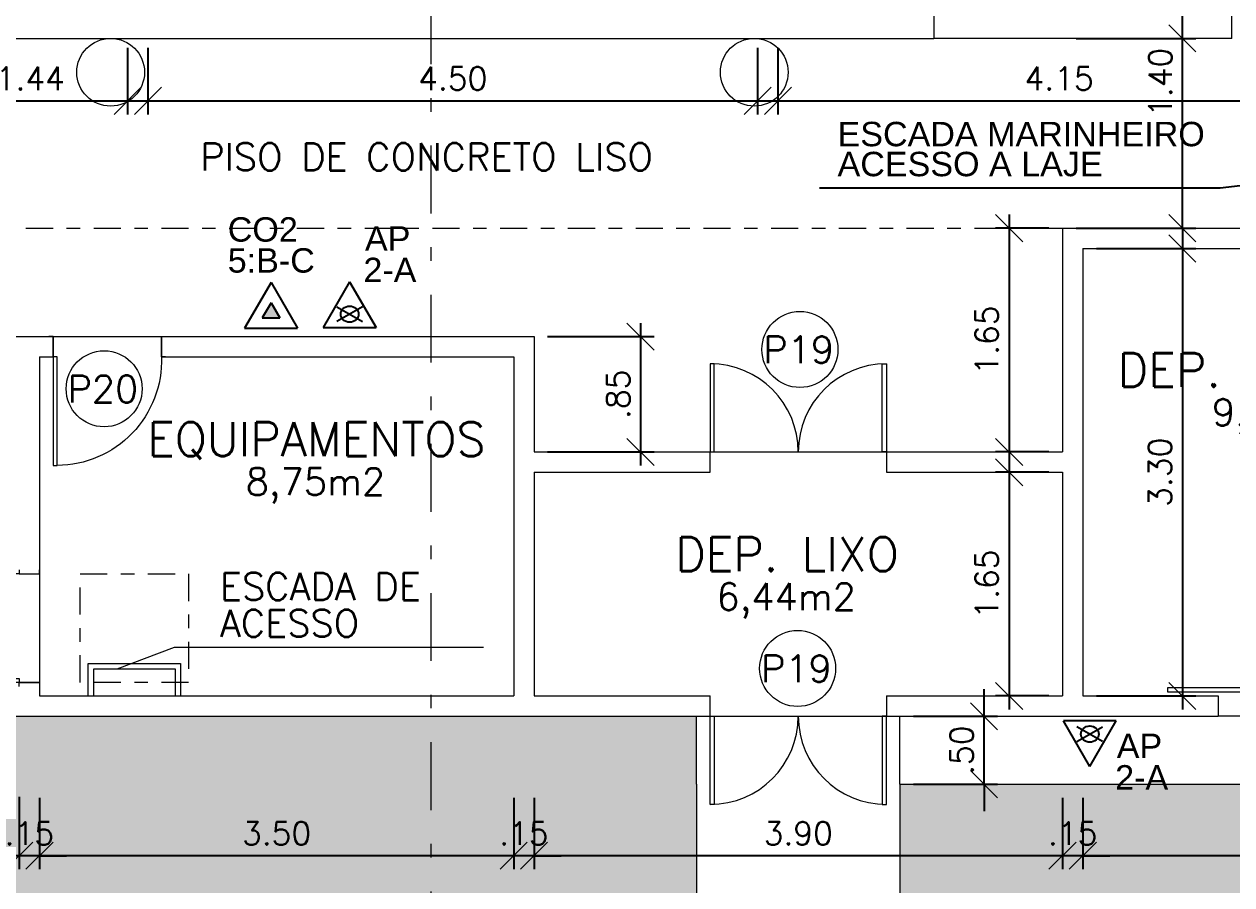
# Model space of a CAD drawing. Header units: millimetres. Extents: x 521 to 1055, y 261 to 520.
# Drawn here: x 590.51 to 599.42, y 455.47 to 461.82 of the extents above; entities that cross this region are included whole.
import ezdxf
from ezdxf.enums import TextEntityAlignment as Align

# ---------------------------------------------------------------- set-up
doc = ezdxf.new("R2010")
doc.units = ezdxf.units.MM
for name, pattern in [('CONTINU', [0]), ('DASHDOT', [1, 0.5, -0.25, 0, -0.25]), ('DASHDOTX2', [2, 1, -0.5, 0, -0.5])]:
    doc.linetypes.add(name, pattern=pattern)
doc.layers.add('0.1', color=8, linetype='Continuous', lineweight=13)
doc.layers.add('ppci', color=8, linetype='Continuous')
doc.styles.add('ROMANS', font='romans')
doc.styles.get("Standard").update_dxf_attribs({"font": 'romans.shx'})
doc.styles.add('STYLE1', font='sanss___.ttf')
doc.dimstyles.new('Fares Eng - 50', dxfattribs={"dimscale": 2, "dimtxt": 0.085, "dimasz": 0.1, "dimexe": 0.05, "dimexo": 0.05, "dimgap": 0.04, "dimtad": 1, "dimzin": 4, "dimdsep": 46, "dimtxsty": 'ROMANS', "dimblk1": 'OBLIQUE', "dimblk2": 'OBLIQUE', "dimsah": 1, "dimcen": 0.05, "dimdle": 0.05, "dimclrd": 8, "dimclre": 8, "dimclrt": 8, "dimaunit": 1, "dimadec": 0, "dimazin": 0, "dimtfac": 1, "dimtix": 1, "dimtmove": 2, "dimatfit": 0, "dimldrblk": 'OPEN90', "dimfxl": 1, "dimtolj": 1, "dimtzin": 0, "dimarcsym": 0})
pattern_1 = [(37.5, (143.7004, 358.23872), (-0.00800016, 0.24470662), [0, -0.19304, 0, -0.2159, 0, -0.206375]), (7.5, (143.7004, 358.23872), (0.22476164, 0.35841255), [0, -0.10414, 0, -0.17399, 0, -0.066675]), (327.5, (143.5442, 358.23872), (0.395496185, 0.00071859), [0, -0.0635, 0, -0.2286, 0, -0.29845]), (317.5, (143.5442, 358.23872), (0.38177823, 0.11146466), [0, -0.03175, 0, -0.14986, 0, -0.17145])]

# ---------------------------------------------------------------- blocks, each defined once
blk = doc.blocks.new('P80')
for points in [[(0, 0.86), (0, 0.83), (0.15, 0.83), (0.15, 0.86)], [(0, 0), (0, 0.03), (0.15, 0.03), (0.15, 0)]]:
    blk.add_lwpolyline(points)
blk.add_lwpolyline([(-0.8, 0.06), (0, 0.06), (0, 0.03), (-0.8, 0.03)], close=True)
at = {"color": 8}
blk.add_arc((-0.0251, 0.0555), 0.7749, 88.14082, 179.6698, dxfattribs=at)
blk = doc.blocks.new('ÁREA')
for p in [(0.00005, 0.003762), (0, 0)]:
    blk.add_attdef('COMPARTIMENTO', text='', height=0.0025).set_placement(p, align=Align.CENTER)
at = {"color": 1}
for p in [(-0.00005, -0.003762), (-0.000099, -0.007523)]:
    blk.add_attdef('ÁREA', text='', height=0.002, dxfattribs=at).set_placement(p, align=Align.CENTER)
blk = doc.blocks.new('_OBLIQUE')
at = {"color": 0, "linetype": 'ByBlock'}
blk.add_line((-0.5, -0.5), (0.5, 0.5), dxfattribs=at)
blk = doc.blocks.new('*D2918')
at = {"layer": '0.1', "color": 8, "lineweight": -2, "transparency": 16777216}
for p, q in [((599.058, 460.2669), (599.058, 456.7669)), ((598.4233, 460.1669), (599.158, 460.1669)), ((598.4233, 456.8669), (599.158, 456.8669))]:
    blk.add_line(p, q, dxfattribs=at)
at = {"layer": 'DEFPOINTS', "color": 0, "lineweight": -2, "transparency": 16777216}
for p in [(598.3233, 460.1669), (598.3233, 456.8669), (599.058, 456.8669)]:
    blk.add_point(p, dxfattribs=at)
at = {"layer": '0.1', "color": 8, "lineweight": -2, "transparency": 16777216, "xscale": 0.2, "yscale": 0.2, "zscale": 0.2}
for p, rotation in [((599.058, 460.1669), 90), ((599.058, 456.8669), 270)]:
    blk.add_blockref('_OBLIQUE', p, dxfattribs=dict(at, rotation=rotation))
at = {"layer": '0.1', "color": 8, "transparency": 16777216, "insert": (598.893, 458.5169), "char_height": 0.17, "attachment_point": 5, "rotation": 90, "style": 'ROMANS'}
blk.add_mtext('\\A1;3.30', dxfattribs=at)
blk = doc.blocks.new('_Open90')
at = {"color": 0, "linetype": 'ByBlock', "lineweight": -2}
for p, q in [((-0.5, 0.5), (0, 0)), ((0, 0), (-1, 0)), ((0, 0), (-0.5, -0.5))]:
    blk.add_line(p, q, dxfattribs=at)
blk = doc.blocks.new('*D2919')
at = {"layer": '0.1', "color": 8, "linetype": 'CONTINU', "lineweight": -2, "transparency": 16777216}
for p, q in [((599.058, 461.7169), (599.058, 461.9169)), ((598.2733, 461.7169), (599.158, 461.7169)), ((599.058, 460.3169), (599.058, 461.7169)), ((598.2733, 460.3169), (599.158, 460.3169)), ((599.058, 460.3169), (599.058, 460.1169))]:
    blk.add_line(p, q, dxfattribs=at)
at = {"layer": 'DEFPOINTS', "color": 0, "linetype": 'CONTINU', "lineweight": -2, "transparency": 16777216}
for p in [(598.1733, 461.7169), (599.058, 461.7169), (598.1733, 460.3169)]:
    blk.add_point(p, dxfattribs=at)
at = {"layer": '0.1', "color": 8, "linetype": 'CONTINU', "lineweight": -2, "transparency": 16777216, "xscale": 0.2, "yscale": 0.2, "zscale": 0.2}
for p, rotation in [((599.058, 461.7169), 270), ((599.058, 460.3169), 90)]:
    blk.add_blockref('_OBLIQUE', p, dxfattribs=dict(at, rotation=rotation))
at = {"layer": '0.1', "color": 8, "linetype": 'CONTINU', "transparency": 16777216, "insert": (598.8952, 461.3926), "char_height": 0.17, "attachment_point": 5, "rotation": 90, "style": 'ROMANS'}
blk.add_mtext('\\A1;1.40', dxfattribs=at)
blk = doc.blocks.new('*D2920')
at = {"layer": '0.1', "color": 8, "linetype": 'CONTINU', "lineweight": -2, "transparency": 16777216}
for p, q in [((597.7797, 460.4169), (597.7797, 458.5669)), ((598.0733, 460.3169), (597.6797, 460.3169)), ((598.0733, 458.6669), (597.6797, 458.6669))]:
    blk.add_line(p, q, dxfattribs=at)
at = {"layer": 'DEFPOINTS', "color": 0, "linetype": 'CONTINU', "lineweight": -2, "transparency": 16777216}
for p in [(598.1733, 460.3169), (597.7797, 458.6669), (598.1733, 458.6669)]:
    blk.add_point(p, dxfattribs=at)
at = {"layer": '0.1', "color": 8, "linetype": 'CONTINU', "lineweight": -2, "transparency": 16777216, "xscale": 0.2, "yscale": 0.2, "zscale": 0.2}
for p, rotation in [((597.7797, 460.3169), 90), ((597.7797, 458.6669), 270)]:
    blk.add_blockref('_OBLIQUE', p, dxfattribs=dict(at, rotation=rotation))
at = {"layer": '0.1', "color": 8, "linetype": 'CONTINU', "transparency": 16777216, "insert": (597.6147, 459.4919), "char_height": 0.17, "attachment_point": 5, "rotation": 90, "style": 'ROMANS'}
blk.add_mtext('\\A1;1.65', dxfattribs=at)
blk = doc.blocks.new('*D2921')
at = {"layer": '0.1', "color": 8, "linetype": 'CONTINU', "lineweight": -2, "transparency": 16777216}
for p, q in [((597.7797, 458.6169), (597.7797, 456.7669)), ((598.0733, 458.5169), (597.6797, 458.5169)), ((598.0733, 456.8669), (597.6797, 456.8669))]:
    blk.add_line(p, q, dxfattribs=at)
at = {"layer": 'DEFPOINTS', "color": 0, "linetype": 'CONTINU', "lineweight": -2, "transparency": 16777216}
for p in [(598.1733, 458.5169), (597.7797, 456.8669), (598.1733, 456.8669)]:
    blk.add_point(p, dxfattribs=at)
at = {"layer": '0.1', "color": 8, "linetype": 'CONTINU', "lineweight": -2, "transparency": 16777216, "xscale": 0.2, "yscale": 0.2, "zscale": 0.2}
for p, rotation in [((597.7797, 458.5169), 90), ((597.7797, 456.8669), 270)]:
    blk.add_blockref('_OBLIQUE', p, dxfattribs=dict(at, rotation=rotation))
at = {"layer": '0.1', "color": 8, "linetype": 'CONTINU', "transparency": 16777216, "insert": (597.6147, 457.6919), "char_height": 0.17, "attachment_point": 5, "rotation": 90, "style": 'ROMANS'}
blk.add_mtext('\\A1;1.65', dxfattribs=at)
blk = doc.blocks.new('*D2922')
at = {"layer": '0.1', "color": 8, "linetype": 'CONTINU', "lineweight": -2, "transparency": 16777216}
for p, q in [((595.0592, 459.6169), (595.0592, 458.5669)), ((594.3733, 459.5169), (595.1592, 459.5169)), ((594.3733, 458.6669), (595.1592, 458.6669))]:
    blk.add_line(p, q, dxfattribs=at)
at = {"layer": 'DEFPOINTS', "color": 0, "linetype": 'CONTINU', "lineweight": -2, "transparency": 16777216}
for p in [(594.2733, 459.5169), (594.2733, 458.6669), (595.0592, 458.6669)]:
    blk.add_point(p, dxfattribs=at)
at = {"layer": '0.1', "color": 8, "linetype": 'CONTINU', "lineweight": -2, "transparency": 16777216, "xscale": 0.2, "yscale": 0.2, "zscale": 0.2}
for p, rotation in [((595.0592, 459.5169), 90), ((595.0592, 458.6669), 270)]:
    blk.add_blockref('_OBLIQUE', p, dxfattribs=dict(at, rotation=rotation))
at = {"layer": '0.1', "color": 8, "linetype": 'CONTINU', "transparency": 16777216, "insert": (594.8942, 459.0919), "char_height": 0.17, "attachment_point": 5, "rotation": 90, "style": 'ROMANS'}
blk.add_mtext('\\A1;.85', dxfattribs=at)
blk = doc.blocks.new('*D2929')
at = {"layer": '0.1', "color": 8, "linetype": 'CONTINU', "lineweight": -2, "transparency": 16777216}
for p, q in [((598.3233, 456.1169), (598.3233, 455.5885)), ((601.2733, 456.1169), (601.2733, 455.5885)), ((601.3733, 455.6885), (598.2233, 455.6885))]:
    blk.add_line(p, q, dxfattribs=at)
at = {"layer": 'DEFPOINTS', "color": 0, "linetype": 'CONTINU', "lineweight": -2, "transparency": 16777216}
for p in [(598.3233, 456.2169), (601.2733, 456.2169), (598.3233, 455.6885)]:
    blk.add_point(p, dxfattribs=at)
at = {"layer": '0.1', "color": 8, "linetype": 'CONTINU', "lineweight": -2, "transparency": 16777216, "xscale": 0.2, "yscale": 0.2, "zscale": 0.2, "rotation": 180}
blk.add_blockref('_OBLIQUE', (598.3233, 455.6885), dxfattribs=at)
at = {"layer": '0.1', "color": 8, "linetype": 'CONTINU', "lineweight": -2, "transparency": 16777216, "xscale": 0.2, "yscale": 0.2, "zscale": 0.2}
blk.add_blockref('_OBLIQUE', (601.2733, 455.6885), dxfattribs=at)
at = {"layer": '0.1', "color": 8, "linetype": 'CONTINU', "transparency": 16777216, "insert": (599.7983, 455.8535), "char_height": 0.17, "attachment_point": 5, "style": 'ROMANS'}
blk.add_mtext('\\A1;2.95', dxfattribs=at)
blk = doc.blocks.new('*D2930')
at = {"layer": '0.1', "color": 8, "linetype": 'CONTINU', "lineweight": -2, "transparency": 16777216}
for p, q in [((598.1733, 456.1169), (598.1733, 455.5885)), ((598.3233, 456.1169), (598.3233, 455.5885)), ((598.1733, 455.6885), (597.9733, 455.6885)), ((598.3233, 455.6885), (598.1733, 455.6885)), ((598.3233, 455.6885), (598.5233, 455.6885))]:
    blk.add_line(p, q, dxfattribs=at)
at = {"layer": 'DEFPOINTS', "color": 0, "linetype": 'CONTINU', "lineweight": -2, "transparency": 16777216}
for p in [(598.1733, 456.2169), (598.3233, 456.2169), (598.1733, 455.6885)]:
    blk.add_point(p, dxfattribs=at)
at = {"layer": '0.1', "color": 8, "linetype": 'CONTINU', "lineweight": -2, "transparency": 16777216, "xscale": 0.2, "yscale": 0.2, "zscale": 0.2}
blk.add_blockref('_OBLIQUE', (598.1733, 455.6885), dxfattribs=at)
at = {"layer": '0.1', "color": 8, "linetype": 'CONTINU', "lineweight": -2, "transparency": 16777216, "xscale": 0.2, "yscale": 0.2, "zscale": 0.2, "rotation": 180}
blk.add_blockref('_OBLIQUE', (598.3233, 455.6885), dxfattribs=at)
at = {"layer": '0.1', "color": 8, "linetype": 'CONTINU', "transparency": 16777216, "insert": (598.2483, 455.8535), "char_height": 0.17, "attachment_point": 5, "style": 'ROMANS'}
blk.add_mtext('\\A1;.15', dxfattribs=at)
blk = doc.blocks.new('*D2644')
at = {"layer": '0.1', "color": 8, "linetype": 'CONTINU', "lineweight": -2, "transparency": 16777216}
for p, q in [((594.2733, 456.1169), (594.2733, 455.5885)), ((598.1733, 456.1169), (598.1733, 455.5885)), ((598.2733, 455.6885), (594.1733, 455.6885))]:
    blk.add_line(p, q, dxfattribs=at)
at = {"layer": 'DEFPOINTS', "color": 0, "linetype": 'CONTINU', "lineweight": -2, "transparency": 16777216}
for p in [(594.2733, 456.2169), (598.1733, 456.2169), (594.2733, 455.6885)]:
    blk.add_point(p, dxfattribs=at)
at = {"layer": '0.1', "color": 8, "linetype": 'CONTINU', "lineweight": -2, "transparency": 16777216, "xscale": 0.2, "yscale": 0.2, "zscale": 0.2, "rotation": 180}
blk.add_blockref('_OBLIQUE', (594.2733, 455.6885), dxfattribs=at)
at = {"layer": '0.1', "color": 8, "linetype": 'CONTINU', "lineweight": -2, "transparency": 16777216, "xscale": 0.2, "yscale": 0.2, "zscale": 0.2}
blk.add_blockref('_OBLIQUE', (598.1733, 455.6885), dxfattribs=at)
at = {"layer": '0.1', "color": 8, "linetype": 'CONTINU', "transparency": 16777216, "insert": (596.2233, 455.8535), "char_height": 0.17, "attachment_point": 5, "style": 'ROMANS'}
blk.add_mtext('\\A1;3.90', dxfattribs=at)
blk = doc.blocks.new('*D2931')
at = {"layer": '0.1', "color": 8, "linetype": 'CONTINU', "lineweight": -2, "transparency": 16777216}
for p, q in [((594.1233, 456.1169), (594.1233, 455.5885)), ((594.2733, 456.1169), (594.2733, 455.5885)), ((594.1233, 455.6885), (593.9233, 455.6885)), ((594.2733, 455.6885), (594.1233, 455.6885)), ((594.2733, 455.6885), (594.4733, 455.6885))]:
    blk.add_line(p, q, dxfattribs=at)
at = {"layer": 'DEFPOINTS', "color": 0, "linetype": 'CONTINU', "lineweight": -2, "transparency": 16777216}
for p in [(594.1233, 456.2169), (594.2733, 456.2169), (594.1233, 455.6885)]:
    blk.add_point(p, dxfattribs=at)
at = {"layer": '0.1', "color": 8, "linetype": 'CONTINU', "lineweight": -2, "transparency": 16777216, "xscale": 0.2, "yscale": 0.2, "zscale": 0.2}
blk.add_blockref('_OBLIQUE', (594.1233, 455.6885), dxfattribs=at)
at = {"layer": '0.1', "color": 8, "linetype": 'CONTINU', "lineweight": -2, "transparency": 16777216, "xscale": 0.2, "yscale": 0.2, "zscale": 0.2, "rotation": 180}
blk.add_blockref('_OBLIQUE', (594.2733, 455.6885), dxfattribs=at)
at = {"layer": '0.1', "color": 8, "linetype": 'CONTINU', "transparency": 16777216, "insert": (594.1983, 455.8535), "char_height": 0.17, "attachment_point": 5, "style": 'ROMANS'}
blk.add_mtext('\\A1;.15', dxfattribs=at)
blk = doc.blocks.new('*D2932')
at = {"layer": '0.1', "color": 8, "linetype": 'CONTINU', "lineweight": -2, "transparency": 16777216}
for p, q in [((590.6233, 456.1169), (590.6233, 455.5885)), ((594.1233, 456.1169), (594.1233, 455.5885)), ((594.2233, 455.6885), (590.5233, 455.6885))]:
    blk.add_line(p, q, dxfattribs=at)
at = {"layer": 'DEFPOINTS', "color": 0, "linetype": 'CONTINU', "lineweight": -2, "transparency": 16777216}
for p in [(590.6233, 456.2169), (594.1233, 456.2169), (590.6233, 455.6885)]:
    blk.add_point(p, dxfattribs=at)
at = {"layer": '0.1', "color": 8, "linetype": 'CONTINU', "lineweight": -2, "transparency": 16777216, "xscale": 0.2, "yscale": 0.2, "zscale": 0.2, "rotation": 180}
blk.add_blockref('_OBLIQUE', (590.6233, 455.6885), dxfattribs=at)
at = {"layer": '0.1', "color": 8, "linetype": 'CONTINU', "lineweight": -2, "transparency": 16777216, "xscale": 0.2, "yscale": 0.2, "zscale": 0.2}
blk.add_blockref('_OBLIQUE', (594.1233, 455.6885), dxfattribs=at)
at = {"layer": '0.1', "color": 8, "linetype": 'CONTINU', "transparency": 16777216, "insert": (592.3733, 455.8535), "char_height": 0.17, "attachment_point": 5, "style": 'ROMANS'}
blk.add_mtext('\\A1;3.50', dxfattribs=at)
blk = doc.blocks.new('*D2933')
at = {"layer": '0.1', "color": 8, "linetype": 'CONTINU', "lineweight": -2, "transparency": 16777216}
for p, q in [((590.4733, 456.1237), (590.4733, 455.5885)), ((590.6233, 456.1169), (590.6233, 455.5885)), ((590.4733, 455.6885), (590.2733, 455.6885)), ((590.6233, 455.6885), (590.4733, 455.6885)), ((590.6233, 455.6885), (590.8233, 455.6885))]:
    blk.add_line(p, q, dxfattribs=at)
at = {"layer": 'DEFPOINTS', "color": 0, "linetype": 'CONTINU', "lineweight": -2, "transparency": 16777216}
for p in [(590.4733, 456.2237), (590.6233, 456.2169), (590.4733, 455.6885)]:
    blk.add_point(p, dxfattribs=at)
at = {"layer": '0.1', "color": 8, "linetype": 'CONTINU', "lineweight": -2, "transparency": 16777216, "xscale": 0.2, "yscale": 0.2, "zscale": 0.2}
blk.add_blockref('_OBLIQUE', (590.4733, 455.6885), dxfattribs=at)
at = {"layer": '0.1', "color": 8, "linetype": 'CONTINU', "lineweight": -2, "transparency": 16777216, "xscale": 0.2, "yscale": 0.2, "zscale": 0.2, "rotation": 180}
blk.add_blockref('_OBLIQUE', (590.6233, 455.6885), dxfattribs=at)
at = {"layer": '0.1', "color": 8, "linetype": 'CONTINU', "transparency": 16777216, "insert": (590.5483, 455.8535), "char_height": 0.17, "attachment_point": 5, "style": 'ROMANS'}
blk.add_mtext('\\A1;.15', dxfattribs=at)
blk = doc.blocks.new('*D2934')
at = {"layer": '0.1', "color": 8, "linetype": 'CONTINU', "lineweight": -2, "transparency": 16777216}
for p, q in [((589.2733, 456.1169), (589.2733, 455.5885)), ((590.4733, 456.1169), (590.4733, 455.5885)), ((590.5733, 455.6885), (589.1733, 455.6885))]:
    blk.add_line(p, q, dxfattribs=at)
at = {"layer": 'DEFPOINTS', "color": 0, "linetype": 'CONTINU', "lineweight": -2, "transparency": 16777216}
for p in [(589.2733, 456.2169), (590.4733, 456.2169), (589.2733, 455.6885)]:
    blk.add_point(p, dxfattribs=at)
at = {"layer": '0.1', "color": 8, "linetype": 'CONTINU', "lineweight": -2, "transparency": 16777216, "xscale": 0.2, "yscale": 0.2, "zscale": 0.2, "rotation": 180}
blk.add_blockref('_OBLIQUE', (589.2733, 455.6885), dxfattribs=at)
at = {"layer": '0.1', "color": 8, "linetype": 'CONTINU', "lineweight": -2, "transparency": 16777216, "xscale": 0.2, "yscale": 0.2, "zscale": 0.2}
blk.add_blockref('_OBLIQUE', (590.4733, 455.6885), dxfattribs=at)
at = {"layer": '0.1', "color": 8, "linetype": 'CONTINU', "transparency": 16777216, "insert": (589.8733, 455.8535), "char_height": 0.17, "attachment_point": 5, "style": 'ROMANS'}
blk.add_mtext('\\A1;1.20', dxfattribs=at)
blk = doc.blocks.new('*D2659')
at = {"layer": '0.1', "color": 8, "linetype": 'CONTINU', "lineweight": -2, "transparency": 16777216}
for p, q in [((591.2733, 461.6464), (591.2733, 461.1559)), ((589.8376, 461.6169), (589.8376, 461.1559)), ((589.7376, 461.2559), (591.3733, 461.2559))]:
    blk.add_line(p, q, dxfattribs=at)
at = {"layer": 'DEFPOINTS', "color": 0, "linetype": 'CONTINU', "lineweight": -2, "transparency": 16777216}
for p in [(589.8376, 461.7169), (591.2733, 461.7464), (591.2733, 461.2559)]:
    blk.add_point(p, dxfattribs=at)
at = {"layer": '0.1', "color": 8, "linetype": 'CONTINU', "lineweight": -2, "transparency": 16777216, "xscale": 0.2, "yscale": 0.2, "zscale": 0.2, "rotation": 180}
blk.add_blockref('_OBLIQUE', (589.8376, 461.2559), dxfattribs=at)
at = {"layer": '0.1', "color": 8, "linetype": 'CONTINU', "lineweight": -2, "transparency": 16777216, "xscale": 0.2, "yscale": 0.2, "zscale": 0.2}
blk.add_blockref('_OBLIQUE', (591.2733, 461.2559), dxfattribs=at)
at = {"layer": '0.1', "color": 8, "linetype": 'CONTINU', "transparency": 16777216, "insert": (590.5554, 461.4209), "char_height": 0.17, "attachment_point": 5, "style": 'ROMANS'}
blk.add_mtext('\\A1;1.44', dxfattribs=at)
blk = doc.blocks.new('*D2660')
at = {"layer": '0.1', "color": 8, "linetype": 'CONTINU', "lineweight": -2, "transparency": 16777216}
for p, q in [((591.4233, 461.6464), (591.4233, 461.1559)), ((595.9233, 461.6464), (595.9233, 461.1559)), ((591.3233, 461.2559), (596.0233, 461.2559))]:
    blk.add_line(p, q, dxfattribs=at)
at = {"layer": 'DEFPOINTS', "color": 0, "linetype": 'CONTINU', "lineweight": -2, "transparency": 16777216}
for p in [(591.4233, 461.7464), (595.9233, 461.7464), (595.9233, 461.2559)]:
    blk.add_point(p, dxfattribs=at)
at = {"layer": '0.1', "color": 8, "linetype": 'CONTINU', "lineweight": -2, "transparency": 16777216, "xscale": 0.2, "yscale": 0.2, "zscale": 0.2, "rotation": 180}
blk.add_blockref('_OBLIQUE', (591.4233, 461.2559), dxfattribs=at)
at = {"layer": '0.1', "color": 8, "linetype": 'CONTINU', "lineweight": -2, "transparency": 16777216, "xscale": 0.2, "yscale": 0.2, "zscale": 0.2}
blk.add_blockref('_OBLIQUE', (595.9233, 461.2559), dxfattribs=at)
at = {"layer": '0.1', "color": 8, "linetype": 'CONTINU', "transparency": 16777216, "insert": (593.6733, 461.4209), "char_height": 0.17, "attachment_point": 5, "style": 'ROMANS'}
blk.add_mtext('\\A1;4.50', dxfattribs=at)
blk = doc.blocks.new('*D2661')
at = {"layer": '0.1', "color": 8, "linetype": 'CONTINU', "lineweight": -2, "transparency": 16777216}
for p, q in [((596.0733, 461.6464), (596.0733, 461.1559)), ((600.2233, 461.6464), (600.2233, 461.1559)), ((595.9733, 461.2559), (600.3233, 461.2559))]:
    blk.add_line(p, q, dxfattribs=at)
at = {"layer": 'DEFPOINTS', "color": 0, "linetype": 'CONTINU', "lineweight": -2, "transparency": 16777216}
for p in [(596.0733, 461.7464), (600.2233, 461.7464), (600.2233, 461.2559)]:
    blk.add_point(p, dxfattribs=at)
at = {"layer": '0.1', "color": 8, "linetype": 'CONTINU', "lineweight": -2, "transparency": 16777216, "xscale": 0.2, "yscale": 0.2, "zscale": 0.2, "rotation": 180}
blk.add_blockref('_OBLIQUE', (596.0733, 461.2559), dxfattribs=at)
at = {"layer": '0.1', "color": 8, "linetype": 'CONTINU', "lineweight": -2, "transparency": 16777216, "xscale": 0.2, "yscale": 0.2, "zscale": 0.2}
blk.add_blockref('_OBLIQUE', (600.2233, 461.2559), dxfattribs=at)
at = {"layer": '0.1', "color": 8, "linetype": 'CONTINU', "transparency": 16777216, "insert": (598.1483, 461.4209), "char_height": 0.17, "attachment_point": 5, "style": 'ROMANS'}
blk.add_mtext('\\A1;4.15', dxfattribs=at)
blk = doc.blocks.new('*D2978')
at = {"layer": '0.1', "color": 8, "linetype": 'CONTINU', "lineweight": -2, "transparency": 16777216}
for p, q in [((597.5946, 456.7169), (597.5946, 456.9169)), ((597.0733, 456.7169), (597.6946, 456.7169)), ((597.5946, 456.2169), (597.5946, 456.7169)), ((597.0733, 456.2169), (597.6946, 456.2169)), ((597.5946, 456.2169), (597.5946, 456.0169))]:
    blk.add_line(p, q, dxfattribs=at)
at = {"layer": 'DEFPOINTS', "color": 0, "linetype": 'CONTINU', "lineweight": -2, "transparency": 16777216}
for p in [(596.9733, 456.7169), (597.5946, 456.7169), (596.9733, 456.2169)]:
    blk.add_point(p, dxfattribs=at)
at = {"layer": '0.1', "color": 8, "linetype": 'CONTINU', "lineweight": -2, "transparency": 16777216, "xscale": 0.2, "yscale": 0.2, "zscale": 0.2}
for p, rotation in [((597.5946, 456.7169), 270), ((597.5946, 456.2169), 90)]:
    blk.add_blockref('_OBLIQUE', p, dxfattribs=dict(at, rotation=rotation))
at = {"layer": '0.1', "color": 8, "linetype": 'CONTINU', "transparency": 16777216, "insert": (597.4296, 456.4669), "char_height": 0.17, "attachment_point": 5, "rotation": 90, "style": 'ROMANS'}
blk.add_mtext('\\A1;.50', dxfattribs=at)

msp = doc.modelspace()

# ---------------------------------------------------------------- hatches: boundary and pattern name
at = {"layer": '0.1', "linetype": 'CONTINU', "lineweight": -2}
h = msp.add_hatch(dxfattribs=at)
h.set_pattern_fill('AR-SAND,_O', color=8, scale=0.005, double=1)
h.set_pattern_definition(pattern_1)
h.paths.add_polyline_path([(593.51247, 453.17123), (595.47327, 453.18125), (595.47327, 456.21692), (595.47327, 456.71692), (593.51247, 456.71692)])
h.paths.add_polyline_path([(593.51247, 453.17123), (593.51247, 456.71692), (589.12327, 456.71692), (589.12327, 457.24992), (589.12327, 457.84992), (589.12327, 458.38362), (589.12327, 458.98362), (589.12327, 459.51692), (589.12327, 460.21692), (585.42327, 460.21692), (585.42327, 459.15834), (585.42327, 457.64016), (590.42569, 453.15546)])
h.paths.add_polyline_path([(591.20864, 454.6726), (593.90864, 454.6726), (593.90864, 455.02974), (591.20864, 455.02974)], flags=24)
h.paths.add_polyline_path([(591.86419, 454.3437), (593.25942, 454.3437), (593.25942, 454.70084), (591.86419, 454.70084)], flags=8)
h.paths.add_polyline_path([(593.94351, 456.0385), (594.45303, 456.0385), (594.45303, 455.7385), (593.94351, 455.7385)], flags=24)
h.paths.add_polyline_path([(591.20864, 454.6726), (593.90864, 454.6726), (593.90864, 455.02974), (591.20864, 455.02974)], flags=9)
h.paths.add_polyline_path([(591.86419, 454.3437), (593.25942, 454.3437), (593.25942, 454.70084), (591.86419, 454.70084)], flags=24)
h.paths.add_polyline_path([(587.78082, 459.18716), (587.78082, 459.69668), (588.08082, 459.69668), (588.08082, 459.18716)], flags=24)
h.paths.add_polyline_path([(587.78082, 457.76216), (587.78082, 458.47168), (588.08082, 458.47168), (588.08082, 457.76216)], flags=24)
h.paths.add_polyline_path([(587.78082, 456.83716), (587.78082, 457.34668), (588.08082, 457.34668), (588.08082, 456.83716)], flags=24)
h.paths.add_polyline_path([(587.15591, 458.86216), (587.15591, 459.57168), (587.45591, 459.57168), (587.45591, 458.86216)], flags=24)
h.paths.add_polyline_path([(592.01851, 456.0385), (592.72803, 456.0385), (592.72803, 455.7385), (592.01851, 455.7385)], flags=24)
h.paths.add_polyline_path([(590.29351, 456.0385), (590.80303, 456.0385), (590.80303, 455.7385), (590.29351, 455.7385)], flags=24)
h.paths.add_polyline_path([(589.53279, 456.0385), (590.21375, 456.0385), (590.21375, 455.7385), (589.53279, 455.7385)], flags=24)
h.paths.add_polyline_path([(587.49351, 456.0385), (588.20303, 456.0385), (588.20303, 455.7385), (587.49351, 455.7385)], flags=24)
h.paths.add_polyline_path([(586.86851, 460.1842), (587.57803, 460.1842), (587.57803, 459.8842), (586.86851, 459.8842)], flags=24)
h = msp.add_hatch(dxfattribs=at)
h.set_pattern_fill('AR-SAND,_O', color=8, scale=0.005, double=1)
h.set_pattern_definition(pattern_1)
h.paths.add_polyline_path([(608.20976, 457.11692), (601.42327, 457.11692), (601.42327, 456.71692), (601.42327, 456.21692), (596.97327, 456.21692), (596.97327, 453.18891), (604.50176, 453.22738)])
h.paths.add_polyline_path([(601.13811, 454.96224), (603.83811, 454.96224), (603.83811, 455.31939), (601.13811, 455.31939)], flags=24)
h.paths.add_polyline_path([(601.80172, 454.61181), (603.19695, 454.61181), (603.19695, 454.96896), (601.80172, 454.96896)], flags=24)
h.paths.add_polyline_path([(601.90888, 456.70037), (601.90888, 457.13347), (601.65388, 457.13347), (601.65388, 456.70037)], flags=9)
h.paths.add_polyline_path([(601.18172, 455.726), (601.61482, 455.726), (601.61482, 455.981), (601.18172, 455.981)], flags=24)
h.paths.add_polyline_path([(599.49672, 455.726), (600.09982, 455.726), (600.09982, 455.981), (599.49672, 455.981)], flags=24)
h.paths.add_polyline_path([(598.03172, 455.726), (598.46482, 455.726), (598.46482, 455.981), (598.03172, 455.981)], flags=24)
h.paths.add_polyline_path([(600.65428, 454.68515), (600.65428, 455.23967), (600.39928, 455.23967), (600.39928, 454.68515)], flags=24)
h.paths.add_polyline_path([(601.35915, 453.26135), (604.03058, 453.26135), (604.03058, 453.61849), (601.35915, 453.61849)], flags=24)
at = {"layer": 'ppci'}
msp.add_hatch(color=10, dxfattribs=at).paths.add_polyline_path([(592.33211, 459.76742), (592.26702, 459.65467), (592.39721, 459.65467)])

# ---------------------------------------------------------------- linework, layer by layer
at = {"layer": '0.1', "color": 8, "linetype": 'DASHDOTX2', "ltscale": 0.5}
msp.add_line((593.51247, 508.22574), (593.51247, 450.10901), dxfattribs=at)
at = {"layer": '0.1', "color": 7}
for p, q in [((597.22327, 461.96692), (597.22327, 461.71692)), ((599.42327, 461.71692), (599.42327, 461.96692)), ((590.02327, 461.71692), (594.77327, 461.71692)), ((594.77327, 461.71692), (597.22327, 461.71692)), ((598.17327, 460.31692), (601.27327, 460.31692)), ((598.17327, 460.31692), (598.17327, 458.66692)), ((598.32327, 460.16692), (601.27327, 460.16692)), ((598.32327, 460.16692), (598.32327, 456.86692)), ((590.17327, 459.51692), (590.72327, 459.51692)), ((590.72327, 459.51692), (590.72327, 459.36692)), ((591.52327, 459.51692), (591.52327, 459.36692)), ((591.52327, 459.51692), (594.27327, 459.51692)), ((594.27327, 459.51692), (594.27327, 458.66692)), ((590.62327, 459.36692), (590.62327, 457.76692)), ((590.62327, 459.36692), (590.72327, 459.36692)), ((591.52327, 459.36692), (594.12327, 459.36692)), ((594.12327, 459.36692), (594.12327, 456.86692)), ((594.27327, 458.66692), (595.57327, 458.66692)), ((595.57327, 458.51692), (595.57327, 458.66692)), ((596.87327, 458.66692), (596.87327, 458.51692)), ((596.87327, 458.66692), (598.17327, 458.66692)), ((594.27327, 458.51692), (595.57327, 458.51692)), ((594.27327, 458.51692), (594.27327, 456.86692)), ((596.87327, 458.51692), (598.17327, 458.51692)), ((598.17327, 458.51692), (598.17327, 456.86692)), ((590.47327, 457.76692), (590.62327, 457.76692)), ((590.62327, 456.96692), (590.47327, 456.96692)), ((590.62327, 456.96692), (590.62327, 456.86692)), ((590.62327, 456.86692), (594.12327, 456.86692)), ((594.27327, 456.86692), (595.57327, 456.86692)), ((595.57327, 456.71692), (595.57327, 456.86692)), ((596.87327, 456.86692), (598.17327, 456.86692)), ((596.87327, 456.86692), (596.87327, 456.71692)), ((598.32327, 456.86692), (599.32327, 456.86692)), ((599.32327, 456.86692), (599.32327, 456.71692)), ((589.12327, 456.71692), (595.57327, 456.71692)), ((596.87327, 456.71692), (599.32327, 456.71692))]:
    msp.add_line(p, q, dxfattribs=at)
at = {"layer": '0.1', "color": 8}
for p, q in [((599.42327, 461.71692), (597.22327, 461.71692)), ((590.72327, 459.51692), (591.52327, 459.51692)), ((595.57327, 458.66692), (596.87327, 458.66692)), ((590.62327, 457.76692), (590.62327, 456.96692)), ((595.47327, 456.21692), (595.47327, 456.71692)), ((595.57327, 456.71692), (596.87327, 456.71692)), ((596.97327, 456.21692), (596.97327, 456.71692)), ((600.82327, 456.71692), (599.32327, 456.71692)), ((595.47327, 456.21692), (595.47327, 453.18125)), ((596.97327, 456.21692), (596.97327, 453.18891)), ((596.97327, 456.21692), (601.42327, 456.21692))]:
    msp.add_line(p, q, dxfattribs=at)
at = {"layer": '0.1', "color": 8, "linetype": 'CONTINU', "lineweight": -2}
for p, q in [((599.33677, 460.61417), (600.3013, 460.7267)), ((596.37993, 460.61417), (599.33677, 460.61417))]:
    msp.add_line(p, q, dxfattribs=at)
at = {"layer": '0.1', "color": 8, "linetype": 'DASHDOT', "ltscale": 0.4}
msp.add_line((585.52327, 460.31692), (598.17327, 460.31692), dxfattribs=at)
at = {"layer": '0.1', "color": 8, "linetype": 'CONTINU'}
for p, q in [((591.19668, 457.06692), (591.61857, 457.22704)), ((591.61857, 457.22704), (593.90087, 457.22704))]:
    msp.add_line(p, q, dxfattribs=at)
at = {"layer": '0.1', "color": 8}
for points in [[(595.57327, 458.66692), (595.60327, 458.66692), (595.60327, 459.31692), (595.57327, 459.31692)], [(596.87327, 458.66692), (596.84327, 458.66692), (596.84327, 459.31692), (596.87327, 459.31692)], [(598.94827, 456.89692), (599.69827, 456.89692), (599.69827, 456.92692), (598.94827, 456.92692)], [(595.57327, 456.71692), (595.60327, 456.71692), (595.60327, 456.06692), (595.57327, 456.06692)], [(596.87327, 456.71692), (596.84327, 456.71692), (596.84327, 456.06692), (596.87327, 456.06692)]]:
    msp.add_lwpolyline(points, close=True, dxfattribs=at)
at = {"layer": '0.1', "color": 8, "linetype": 'DASHDOT', "ltscale": 0.4}
msp.add_lwpolyline([(590.92327, 457.76692), (591.72327, 457.76692), (591.72327, 456.96692), (590.92327, 456.96692)], close=True, dxfattribs=at)
at = {"layer": '0.1', "color": 8}
for points in [[(590.98327, 456.86692), (590.98327, 457.10692), (591.66327, 457.10692), (591.66327, 456.86692)], [(591.02327, 456.86692), (591.02327, 457.06692), (591.62327, 457.06692), (591.62327, 456.86692)]]:
    msp.add_lwpolyline(points, dxfattribs=at)
at = {"layer": '0.1', "color": 7}
for centre in [(591.14827, 461.46692), (595.89827, 461.46692)]:
    msp.add_circle(centre, 0.25, dxfattribs=at)
at = {"layer": '0.1', "color": 8}
for centre in [(596.23554, 459.42224), (591.10023, 459.13248), (596.21848, 457.07002)]:
    msp.add_circle(centre, 0.28038, dxfattribs=at)
for centre, start, end in [((595.57327, 458.66692), 0, 90), ((596.87327, 458.66692), 90, 180), ((595.57327, 456.71692), 270, 360), ((596.87327, 456.71692), 180, 270)]:
    msp.add_arc(centre, 0.65, start, end, dxfattribs=at)
at = {"layer": 'ppci', "color": 10, "linetype": 'Continuous'}
for p, q in [((592.33211, 459.91742), (592.13711, 459.57967)), ((592.33211, 459.91742), (592.52711, 459.57967)), ((592.91228, 459.92151), (592.71728, 459.58376)), ((592.91228, 459.92151), (593.10728, 459.58376)), ((592.33211, 459.76742), (592.26702, 459.65467)), ((592.33211, 459.76742), (592.39721, 459.65467)), ((592.13711, 459.57967), (592.52711, 459.57967)), ((592.26702, 459.65467), (592.39721, 459.65467)), ((592.71728, 459.58376), (593.10728, 459.58376)), ((598.57002, 456.68473), (598.18002, 456.68473)), ((598.37502, 456.34698), (598.18002, 456.68473)), ((598.37502, 456.34698), (598.57002, 456.68473))]:
    msp.add_line(p, q, dxfattribs=at)
at = {"layer": 'ppci', "color": 10}
for p, q in [((593.00699, 459.73738), (592.81752, 459.62799)), ((592.81779, 459.73726), (593.00694, 459.62806)), ((598.28031, 456.5311), (598.46979, 456.6405)), ((598.46951, 456.53123), (598.28037, 456.64043))]:
    msp.add_line(p, q, dxfattribs=at)
for centre, major_axis in [((592.91229, 459.68271), (0.06606, 0)), ((598.37502, 456.58578), (-0.06606, 0))]:
    msp.add_ellipse(centre, major_axis=major_axis, ratio=0.9070953, dxfattribs=at)

# ---------------------------------------------------------------- block references
at = {"layer": '0.1', "color": 8, "xscale": -1, "rotation": 270}
msp.add_blockref('P80', (590.69327, 459.36692), dxfattribs=at)
at = {"layer": '0.1', "color": 8}
ref = msp.add_blockref('ÁREA', (599.79783, 459.14631), dxfattribs=dict(at, xscale=133.3333333333333, yscale=133.3333333333333, zscale=133.3333333333333))
ref.add_attrib('COMPARTIMENTO', 'DEP. ENTULHO', dxfattribs={"layer": '0', "color": 3, "height": 0.25}).set_placement((599.79783, 459.14631), align=Align.CENTER)
ref.add_attrib('ÁREA', '9,74m2', dxfattribs={"layer": '0', "color": 1, "height": 0.2}).set_placement((599.79119, 458.85835), align=Align.CENTER)
ref = msp.add_blockref('ÁREA', (592.66628, 458.63607), dxfattribs=dict(at, xscale=133.3333333333333, yscale=133.3333333333333, zscale=133.3333333333333))
ref.add_attrib('COMPARTIMENTO', 'EQUIPAMENTOS', dxfattribs={"layer": '0', "color": 3, "height": 0.25}).set_placement((592.66628, 458.63607), align=Align.CENTER)
ref.add_attrib('ÁREA', '8,75m2', dxfattribs={"layer": '0', "color": 1, "height": 0.2}).set_placement((592.65965, 458.34812), align=Align.CENTER)
ref = msp.add_blockref('ÁREA', (596.14062, 457.78724), dxfattribs=dict(at, xscale=133.3333333333333, yscale=133.3333333333333, zscale=133.3333333333333))
ref.add_attrib('COMPARTIMENTO', 'DEP. LIXO', dxfattribs={"layer": '0', "color": 3, "height": 0.25}).set_placement((596.14062, 457.78724), align=Align.CENTER)
ref.add_attrib('ÁREA', '6,44m2', dxfattribs={"layer": '0', "color": 1, "height": 0.2}).set_placement((596.13399, 457.49929), align=Align.CENTER)
msp.add_blockref('P80', (590.47327, 456.93692), dxfattribs=at)

# ---------------------------------------------------------------- texts
for s, p in [('PISO DE CONCRETO LISO', (591.80851, 460.74292)), ('P19', (595.96475, 459.32073)), ('P20', (590.82944, 459.03097)), ('ESCADA DE ', (591.95432, 457.57391)), ('ACESSO', (591.95432, 457.30308)), ('P19', (595.94769, 456.96851))]:
    msp.add_text(s, height=0.2, dxfattribs=at).set_placement(p)
at = {"layer": 'ppci', "color": 10, "style": 'STYLE1'}
for s, p in [('ESCADA MARINHEIRO', (596.51331, 460.92116)), ('ACESSO A LAJE', (596.51331, 460.70006)), ('CO2', (592.01259, 460.21749)), ('AP', (593.02538, 460.1511)), ('5:B-C', (592.01259, 459.98913)), ('2-A', (593.01375, 459.91887)), ('AP', (598.57384, 456.40897)), ('2-A', (598.56221, 456.17674))]:
    msp.add_text(s, height=0.18, dxfattribs=at).set_placement(p)

# ---------------------------------------------------------------- dimensions: what is measured, and where the dimension line sits
at = {"layer": '0.1', "color": 8, "linetype": 'CONTINU'}
dim = msp.add_linear_dim(base=(599.05804, 461.71692), p1=(598.17327, 460.31692), p2=(598.17327, 461.71692), angle=90, dimstyle='Fares Eng - 50', dxfattribs=at)
dim.commit()
dim.dimension.update_dxf_attribs({"geometry": '*D2919', "text_midpoint": (598.89525, 461.39264), "dimtype": 160})
for base, p1, p2, picture, middle in [((591.27327, 461.25587), (589.83756, 461.71692), (591.27327, 461.7464), '*D2659', (590.55541, 461.42087)), ((595.92327, 461.25587), (591.42327, 461.7464), (595.92327, 461.7464), '*D2660', (593.67327, 461.42087)), ((600.22327, 461.25587), (596.07327, 461.7464), (600.22327, 461.7464), '*D2661', (598.14827, 461.42087)), ((589.27327, 455.6885), (590.47327, 456.21692), (589.27327, 456.21692), '*D2934', (589.87327, 455.8535)), ((590.47327, 455.6885), (590.62327, 456.21692), (590.47327, 456.22369), '*D2933', (590.54827, 455.8535)), ((590.62327, 455.6885), (594.12327, 456.21692), (590.62327, 456.21692), '*D2932', (592.37327, 455.8535)), ((594.12327, 455.6885), (594.27327, 456.21692), (594.12327, 456.21692), '*D2931', (594.19827, 455.8535)), ((594.27327, 455.6885), (598.17327, 456.21692), (594.27327, 456.21692), '*D2644', (596.22327, 455.8535)), ((598.17327, 455.6885), (598.32327, 456.21692), (598.17327, 456.21692), '*D2930', (598.24827, 455.8535)), ((598.32327, 455.6885), (601.27327, 456.21692), (598.32327, 456.21692), '*D2929', (599.79827, 455.8535))]:
    dim = msp.add_linear_dim(base=base, p1=p1, p2=p2, dimstyle='Fares Eng - 50', dxfattribs=at)
    dim.commit()
    dim.dimension.update_dxf_attribs({"geometry": picture, "text_midpoint": middle})
for base, p1, p2, picture, middle in [((597.7797, 458.66692), (598.17327, 460.31692), (598.17327, 458.66692), '*D2920', (597.6147, 459.49192)), ((595.05921, 458.66692), (594.27327, 459.51692), (594.27327, 458.66692), '*D2922', (594.89421, 459.09192)), ((597.7797, 456.86692), (598.17327, 458.51692), (598.17327, 456.86692), '*D2921', (597.6147, 457.69192)), ((597.59461, 456.71692), (596.97327, 456.21692), (596.97327, 456.71692), '*D2978', (597.42961, 456.46692))]:
    dim = msp.add_linear_dim(base=base, p1=p1, p2=p2, angle=90, dimstyle='Fares Eng - 50', dxfattribs=at)
    dim.commit()
    dim.dimension.update_dxf_attribs({"geometry": picture, "text_midpoint": middle})
at = {"layer": '0.1', "color": 7}
dim = msp.add_linear_dim(base=(599.05804, 456.86692), p1=(598.32327, 460.16692), p2=(598.32327, 456.86692), angle=90, dimstyle='Fares Eng - 50', dxfattribs=at)
dim.commit()
dim.dimension.update_dxf_attribs({"geometry": '*D2918', "text_midpoint": (598.89304, 458.51692)})

doc.saveas('drawing.dxf')
